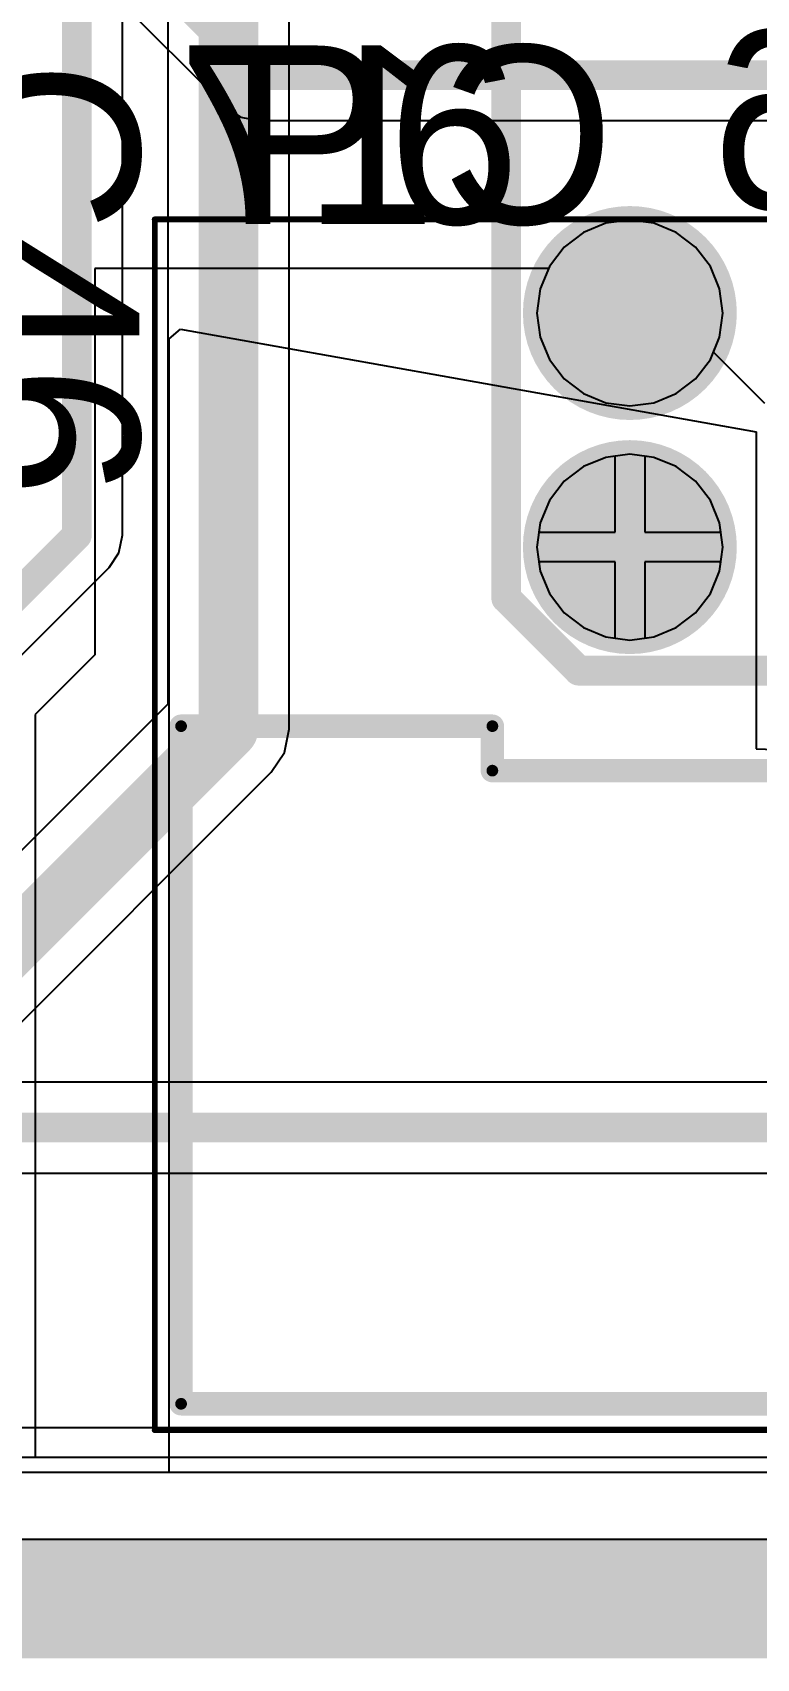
# Model space of a CAD drawing. Header units: millimetres. Extents: x 50.7 to 141.9, y 26.7 to 123.6.
# Drawn here: x 114.91 to 121.1, y 26.73 to 40.62 of the extents above; entities that cross this region are included whole.
import ezdxf

# ---------------------------------------------------------------- set-up
doc = ezdxf.new("R2010")
doc.units = ezdxf.units.MM
for name, color, linetype in [('BottomLayer', 5, 'Continuous'), ('BottomOverlay', 54, 'Continuous'), ('BottomSolder', 6, 'Continuous'), ('InternalPlane1', 76, 'Continuous'), ('InternalPlane3', 216, 'Continuous'), ('Mechanical13', 56, 'Continuous'), ('Mechanical15', 56, 'Continuous'), ('MidLayer1', 16, 'Continuous'), ('MidLayer2', 76, 'Continuous'), ('MidLayer3', 90, 'Continuous'), ('MidLayer4', 156, 'Continuous'), ('MultiLayer', 9, 'Continuous'), ('TopLayer', 1, 'Continuous'), ('TopOverlay', 2, 'Continuous'), ('TopSolder', 216, 'Continuous')]:
    doc.layers.add(name, color=color, linetype=linetype)

msp = doc.modelspace()

# ---------------------------------------------------------------- linework, layer by layer
at = {"layer": 'BottomLayer'}
for p, q in [((113.39, 43.159), (116.565, 39.984)), ((116.565, 39.984), (116.691, 39.9)), ((116.691, 39.9), (116.84, 39.871)), ((116.84, 39.871), (122.349, 39.871)), ((119.619, 38.915), (119.454, 38.789)), ((119.81, 38.994), (119.619, 38.915)), ((120.016, 39.021), (119.81, 38.994)), ((120.222, 38.994), (120.016, 39.021)), ((120.413, 38.915), (120.222, 38.994)), ((120.578, 38.789), (120.413, 38.915)), ((119.454, 38.789), (119.328, 38.624)), ((120.704, 38.624), (120.578, 38.789)), ((119.328, 38.624), (119.249, 38.433)), ((120.783, 38.433), (120.704, 38.624)), ((119.249, 38.433), (119.222, 38.227)), ((120.81, 38.227), (120.783, 38.433)), ((119.222, 38.227), (119.249, 38.021)), ((120.783, 38.021), (120.81, 38.227)), ((119.249, 38.021), (119.328, 37.83)), ((120.704, 37.83), (120.783, 38.021)), ((119.328, 37.83), (119.454, 37.665)), ((120.578, 37.665), (120.704, 37.83)), ((119.454, 37.665), (119.619, 37.539)), ((120.413, 37.539), (120.578, 37.665)), ((119.619, 37.539), (119.81, 37.46)), ((120.222, 37.46), (120.413, 37.539)), ((119.81, 37.46), (120.016, 37.433)), ((120.016, 37.433), (120.222, 37.46)), ((119.81, 36.994), (119.619, 36.915)), ((120.016, 37.021), (119.81, 36.994)), ((120.222, 36.994), (120.016, 37.021)), ((120.413, 36.915), (120.222, 36.994)), ((119.619, 36.915), (119.454, 36.789)), ((120.578, 36.789), (120.413, 36.915)), ((119.454, 36.789), (119.328, 36.624)), ((120.704, 36.624), (120.578, 36.789)), ((119.328, 36.624), (119.249, 36.433)), ((120.783, 36.433), (120.704, 36.624)), ((119.249, 36.433), (119.222, 36.227)), ((120.81, 36.227), (120.783, 36.433)), ((119.222, 36.227), (119.249, 36.021)), ((120.783, 36.021), (120.81, 36.227)), ((119.249, 36.021), (119.328, 35.83)), ((120.704, 35.83), (120.783, 36.021)), ((119.328, 35.83), (119.454, 35.665)), ((120.578, 35.665), (120.704, 35.83)), ((119.454, 35.665), (119.619, 35.539)), ((120.413, 35.539), (120.578, 35.665)), ((119.619, 35.539), (119.81, 35.46)), ((119.81, 35.46), (120.016, 35.433)), ((120.016, 35.433), (120.222, 35.46)), ((120.222, 35.46), (120.413, 35.539)), ((127.88, 31.656), (94.905, 31.656)), ((108.098, 30.879), (128.041, 30.879)), ((139.319, 28.321), (108.839, 28.321))]:
    msp.add_line(p, q, dxfattribs=at)
at = {"layer": 'BottomLayer', "const_width": 0.254}
for points in [[(113.665, 43.434), (116.84, 40.259)], [(116.84, 40.259), (122.51, 40.259)], [(88.399, 31.267), (128.041, 31.267)]]:
    msp.add_lwpolyline(points, dxfattribs=at)
at = {"layer": 'BottomLayer'}
for points, const_width in [([(116.776, 40.259, 1), (116.903, 40.259, 1)], 0.127), ([(116.776, 40.259, 1), (116.903, 40.259, 1)], 0.127), ([(119.749, 38.227, 1), (120.283, 38.227, 1)], 0.534), ([(119.749, 36.227, 1), (120.283, 36.227, 1)], 0.534)]:
    msp.add_lwpolyline(points, format="xyb", close=True, dxfattribs=dict(at, const_width=const_width))
at = {"layer": 'BottomSolder', "const_width": 0.635}
for points in [[(119.698, 38.227, 1), (120.334, 38.227, 1)], [(119.698, 36.227, 1), (120.334, 36.227, 1)]]:
    msp.add_lwpolyline(points, format="xyb", close=True, dxfattribs=at)
at = {"layer": 'InternalPlane1'}
msp.add_line((140.14, 27.749), (108.081, 27.749), dxfattribs=at)
at = {"layer": 'InternalPlane1', "const_width": 0.914}
for points in [[(119.559, 38.227, 1), (120.473, 38.227, 1)], [(119.559, 36.227, 1), (120.473, 36.227, 1)]]:
    msp.add_lwpolyline(points, format="xyb", close=True, dxfattribs=at)
at = {"layer": 'InternalPlane1', "const_width": 1.016}
msp.add_lwpolyline([(107.571, 27.239), (140.351, 27.239)], dxfattribs=at)
at = {"layer": 'InternalPlane3'}
msp.add_line((140.14, 27.749), (108.081, 27.749), dxfattribs=at)
at = {"layer": 'InternalPlane3', "const_width": 0.914}
for points in [[(119.559, 38.227, 1), (120.473, 38.227, 1)], [(119.559, 36.227, 1), (120.473, 36.227, 1)]]:
    msp.add_lwpolyline(points, format="xyb", close=True, dxfattribs=at)
at = {"layer": 'InternalPlane3', "const_width": 1.016}
msp.add_lwpolyline([(107.571, 27.239), (140.351, 27.239)], dxfattribs=at)
at = {"layer": 'Mechanical13', "const_width": 0.1}
for points in [[(116.181, 34.697), (118.841, 34.697)], [(116.181, 28.907), (116.181, 34.697)], [(118.841, 34.317), (118.841, 34.697)], [(118.841, 34.317), (129.191, 34.317)], [(116.181, 28.907), (131.851, 28.907)]]:
    msp.add_lwpolyline(points, dxfattribs=at)
at = {"layer": 'Mechanical13', "const_width": 0.05}
for points in [[(116.156, 34.697, 1), (116.206, 34.697, 1)], [(116.156, 34.697, 1), (116.206, 34.697, 1)], [(118.816, 34.697, 1), (118.866, 34.697, 1)], [(118.816, 34.697, 1), (118.866, 34.697, 1)], [(118.816, 34.317, 1), (118.866, 34.317, 1)], [(118.816, 34.317, 1), (118.866, 34.317, 1)], [(116.156, 28.907, 1), (116.206, 28.907, 1)], [(116.156, 28.907, 1), (116.206, 28.907, 1)]]:
    msp.add_lwpolyline(points, format="xyb", close=True, dxfattribs=at)
at = {"layer": 'Mechanical15', "const_width": 0.05}
for points in [[(115.956, 39.027), (132.076, 39.027)], [(115.956, 28.682), (115.956, 39.027)], [(115.956, 28.682), (132.076, 28.682)]]:
    msp.add_lwpolyline(points, dxfattribs=at)
at = {"layer": 'Mechanical15', "const_width": 0.025}
for points in [[(115.943, 39.027, 1), (115.968, 39.027, 1)], [(115.943, 39.027, 1), (115.968, 39.027, 1)], [(115.943, 28.682, 1), (115.968, 28.682, 1)], [(115.943, 28.682, 1), (115.968, 28.682, 1)]]:
    msp.add_lwpolyline(points, format="xyb", close=True, dxfattribs=at)
at = {"layer": 'MidLayer1', "const_width": 0.534}
for points in [[(119.749, 38.227, 1), (120.283, 38.227, 1)], [(119.749, 36.227, 1), (120.283, 36.227, 1)]]:
    msp.add_lwpolyline(points, format="xyb", close=True, dxfattribs=at)
at = {"layer": 'MidLayer2', "const_width": 0.254}
for points in [[(118.96, 35.79), (118.96, 42.466)], [(118.96, 35.79), (119.579, 35.171)], [(119.579, 35.171), (124.453, 35.171)]]:
    msp.add_lwpolyline(points, dxfattribs=at)
at = {"layer": 'MidLayer2'}
for points, const_width in [([(119.749, 38.227, 1), (120.283, 38.227, 1)], 0.534), ([(119.749, 36.227, 1), (120.283, 36.227, 1)], 0.534), ([(118.896, 35.79, 1), (119.023, 35.79, 1)], 0.127), ([(118.896, 35.79, 1), (119.023, 35.79, 1)], 0.127), ([(119.515, 35.171, 1), (119.642, 35.171, 1)], 0.127), ([(119.515, 35.171, 1), (119.642, 35.171, 1)], 0.127)]:
    msp.add_lwpolyline(points, format="xyb", close=True, dxfattribs=dict(at, const_width=const_width))
at = {"layer": 'MidLayer3'}
for p, q in [((119.619, 38.915), (119.454, 38.789)), ((119.81, 38.994), (119.619, 38.915)), ((120.016, 39.021), (119.81, 38.994)), ((120.222, 38.994), (120.016, 39.021)), ((120.413, 38.915), (120.222, 38.994)), ((120.578, 38.789), (120.413, 38.915)), ((119.454, 38.789), (119.328, 38.624)), ((120.704, 38.624), (120.578, 38.789)), ((119.328, 38.624), (119.249, 38.433)), ((120.783, 38.433), (120.704, 38.624)), ((119.249, 38.433), (119.222, 38.227)), ((120.81, 38.227), (120.783, 38.433)), ((119.222, 38.227), (119.249, 38.021)), ((120.783, 38.021), (120.81, 38.227)), ((119.249, 38.021), (119.328, 37.83)), ((120.704, 37.83), (120.783, 38.021)), ((119.328, 37.83), (119.454, 37.665)), ((120.578, 37.665), (120.704, 37.83)), ((119.454, 37.665), (119.619, 37.539)), ((120.413, 37.539), (120.578, 37.665)), ((119.619, 37.539), (119.81, 37.46)), ((120.222, 37.46), (120.413, 37.539)), ((119.81, 37.46), (120.016, 37.433)), ((120.016, 37.433), (120.222, 37.46)), ((119.81, 36.994), (119.619, 36.915)), ((120.016, 37.021), (119.81, 36.994)), ((120.222, 36.994), (120.016, 37.021)), ((120.413, 36.915), (120.222, 36.994)), ((119.619, 36.915), (119.454, 36.789)), ((120.578, 36.789), (120.413, 36.915)), ((119.454, 36.789), (119.328, 36.624)), ((120.704, 36.624), (120.578, 36.789)), ((119.328, 36.624), (119.249, 36.433)), ((120.783, 36.433), (120.704, 36.624)), ((119.249, 36.433), (119.222, 36.227)), ((120.81, 36.227), (120.783, 36.433)), ((119.222, 36.227), (119.249, 36.021)), ((120.783, 36.021), (120.81, 36.227)), ((119.249, 36.021), (119.328, 35.83)), ((120.704, 35.83), (120.783, 36.021)), ((119.328, 35.83), (119.454, 35.665)), ((120.578, 35.665), (120.704, 35.83)), ((119.454, 35.665), (119.619, 35.539)), ((120.413, 35.539), (120.578, 35.665)), ((119.619, 35.539), (119.81, 35.46)), ((119.81, 35.46), (120.016, 35.433)), ((120.016, 35.433), (120.222, 35.46)), ((120.222, 35.46), (120.413, 35.539)), ((138.811, 28.702), (109.347, 28.702))]:
    msp.add_line(p, q, dxfattribs=at)
at = {"layer": 'MidLayer3', "const_width": 0.534}
for points in [[(119.749, 38.227, 1), (120.283, 38.227, 1)], [(119.749, 36.227, 1), (120.283, 36.227, 1)]]:
    msp.add_lwpolyline(points, format="xyb", close=True, dxfattribs=at)
at = {"layer": 'MidLayer4'}
for p, q in [((119.619, 38.915), (119.454, 38.789)), ((119.81, 38.994), (119.619, 38.915)), ((120.016, 39.021), (119.81, 38.994)), ((120.222, 38.994), (120.016, 39.021)), ((120.413, 38.915), (120.222, 38.994)), ((120.578, 38.789), (120.413, 38.915)), ((119.454, 38.789), (119.328, 38.624)), ((120.704, 38.624), (120.578, 38.789)), ((119.328, 38.624), (119.321, 38.608)), ((120.783, 38.433), (120.704, 38.624)), ((119.321, 38.608), (115.443, 38.608)), ((115.443, 38.608), (115.443, 35.306)), ((120.81, 38.227), (120.783, 38.433)), ((120.783, 38.021), (120.81, 38.227)), ((116.078, 38.007), (116.175, 38.088)), ((116.175, 38.088), (121.095, 37.211)), ((116.078, 36.947), (116.078, 38.007)), ((120.73, 37.893), (120.783, 38.021)), ((121.168, 37.455), (120.73, 37.893)), ((121.095, 37.211), (121.095, 34.504)), ((119.81, 36.994), (119.619, 36.915)), ((119.889, 37.005), (119.81, 36.994)), ((119.889, 36.354), (119.889, 37.005)), ((120.222, 36.994), (120.143, 37.005)), ((120.143, 37.005), (120.143, 36.354)), ((120.413, 36.915), (120.222, 36.994)), ((116.078, 28.321), (116.078, 36.947)), ((119.619, 36.915), (119.454, 36.789)), ((120.578, 36.789), (120.413, 36.915)), ((119.454, 36.789), (119.328, 36.624)), ((120.704, 36.624), (120.578, 36.789)), ((119.328, 36.624), (119.249, 36.433)), ((120.783, 36.433), (120.704, 36.624)), ((119.249, 36.433), (119.238, 36.354)), ((120.794, 36.354), (120.783, 36.433)), ((119.238, 36.354), (119.889, 36.354)), ((120.143, 36.354), (120.794, 36.354)), ((119.889, 36.1), (119.238, 36.1)), ((119.238, 36.1), (119.249, 36.021)), ((119.249, 36.021), (119.328, 35.83)), ((119.889, 35.449), (119.889, 36.1)), ((120.794, 36.1), (120.143, 36.1)), ((120.143, 36.1), (120.143, 35.449)), ((120.704, 35.83), (120.783, 36.021)), ((120.783, 36.021), (120.794, 36.1)), ((119.328, 35.83), (119.454, 35.665)), ((120.578, 35.665), (120.704, 35.83)), ((119.454, 35.665), (119.619, 35.539)), ((120.413, 35.539), (120.578, 35.665)), ((119.619, 35.539), (119.81, 35.46)), ((119.81, 35.46), (119.889, 35.449)), ((120.143, 35.449), (120.222, 35.46)), ((120.222, 35.46), (120.413, 35.539)), ((115.443, 35.306), (115.062, 34.925)), ((115.062, 34.925), (114.935, 34.798)), ((114.935, 34.798), (114.935, 28.448)), ((121.095, 34.504), (130.81, 34.163)), ((114.935, 28.448), (109.982, 28.448)), ((137.414, 28.321), (116.078, 28.321))]:
    msp.add_line(p, q, dxfattribs=at)
at = {"layer": 'MidLayer4', "const_width": 0.534}
for points in [[(119.749, 38.227, 1), (120.283, 38.227, 1)], [(119.749, 36.227, 1), (120.283, 36.227, 1)]]:
    msp.add_lwpolyline(points, format="xyb", close=True, dxfattribs=at)
at = {"layer": 'MultiLayer', "const_width": 0.534}
for points in [[(119.749, 38.227, 1), (120.283, 38.227, 1)], [(119.749, 36.227, 1), (120.283, 36.227, 1)]]:
    msp.add_lwpolyline(points, format="xyb", close=True, dxfattribs=at)
at = {"layer": 'TopLayer'}
for p, q in [((116.068, 47.244), (116.068, 34.886)), ((117.104, 34.671), (117.104, 45.166)), ((115.679, 36.328), (115.679, 43.713)), ((119.619, 38.915), (119.454, 38.789)), ((119.81, 38.994), (119.619, 38.915)), ((120.016, 39.021), (119.81, 38.994)), ((120.222, 38.994), (120.016, 39.021)), ((120.413, 38.915), (120.222, 38.994)), ((120.578, 38.789), (120.413, 38.915)), ((119.454, 38.789), (119.328, 38.624)), ((120.704, 38.624), (120.578, 38.789)), ((119.328, 38.624), (119.249, 38.433)), ((120.783, 38.433), (120.704, 38.624)), ((119.249, 38.433), (119.222, 38.227)), ((120.81, 38.227), (120.783, 38.433)), ((119.222, 38.227), (119.249, 38.021)), ((120.783, 38.021), (120.81, 38.227)), ((119.249, 38.021), (119.328, 37.83)), ((120.704, 37.83), (120.783, 38.021)), ((119.328, 37.83), (119.454, 37.665)), ((120.578, 37.665), (120.704, 37.83)), ((119.454, 37.665), (119.619, 37.539)), ((120.413, 37.539), (120.578, 37.665)), ((119.619, 37.539), (119.81, 37.46)), ((120.222, 37.46), (120.413, 37.539)), ((119.81, 37.46), (120.016, 37.433)), ((120.016, 37.433), (120.222, 37.46)), ((119.81, 36.994), (119.619, 36.915)), ((120.016, 37.021), (119.81, 36.994)), ((120.222, 36.994), (120.016, 37.021)), ((120.413, 36.915), (120.222, 36.994)), ((119.619, 36.915), (119.454, 36.789)), ((120.578, 36.789), (120.413, 36.915)), ((119.454, 36.789), (119.328, 36.624)), ((120.704, 36.624), (120.578, 36.789)), ((119.328, 36.624), (119.249, 36.433)), ((120.783, 36.433), (120.704, 36.624)), ((119.249, 36.433), (119.222, 36.227)), ((120.81, 36.227), (120.783, 36.433)), ((115.649, 36.179), (115.679, 36.328)), ((115.565, 36.053), (115.649, 36.179)), ((119.222, 36.227), (119.249, 36.021)), ((120.783, 36.021), (120.81, 36.227)), ((112.918, 33.406), (115.565, 36.053)), ((119.249, 36.021), (119.328, 35.83)), ((120.704, 35.83), (120.783, 36.021)), ((119.328, 35.83), (119.454, 35.665)), ((120.578, 35.665), (120.704, 35.83)), ((119.454, 35.665), (119.619, 35.539)), ((120.413, 35.539), (120.578, 35.665)), ((119.619, 35.539), (119.81, 35.46)), ((119.81, 35.46), (120.016, 35.433)), ((120.016, 35.433), (120.222, 35.46)), ((120.222, 35.46), (120.413, 35.539)), ((116.068, 34.886), (112.815, 31.633)), ((117.065, 34.473), (117.104, 34.671)), ((116.952, 34.305), (117.065, 34.473)), ((113.396, 30.749), (116.952, 34.305)), ((139.192, 28.448), (109.22, 28.448))]:
    msp.add_line(p, q, dxfattribs=at)
for points, const_width in [([(116.586, 34.671), (116.586, 47.244)], 0.508), ([(115.291, 36.328), (115.291, 43.713)], 0.254), ([(112.643, 33.68), (115.291, 36.328)], 0.254), ([(113.03, 31.115), (116.586, 34.671)], 0.508)]:
    msp.add_lwpolyline(points, dxfattribs=dict(at, const_width=const_width))
for points, const_width in [([(119.749, 38.227, 1), (120.283, 38.227, 1)], 0.534), ([(119.749, 36.227, 1), (120.283, 36.227, 1)], 0.534), ([(115.227, 36.328, 1), (115.354, 36.328, 1)], 0.127), ([(115.227, 36.328, 1), (115.354, 36.328, 1)], 0.127), ([(116.459, 34.671, 1), (116.713, 34.671, 1)], 0.254), ([(116.459, 34.671, 1), (116.713, 34.671, 1)], 0.254)]:
    msp.add_lwpolyline(points, format="xyb", close=True, dxfattribs=dict(at, const_width=const_width))
at = {"layer": 'TopOverlay', "const_width": 0.2}
for points in [[(116.181, 28.907), (116.181, 34.697)], [(116.181, 34.697), (118.841, 34.697)], [(118.841, 34.317), (118.841, 34.697)], [(118.841, 34.317), (129.191, 34.317)], [(116.181, 28.907), (131.851, 28.907)]]:
    msp.add_lwpolyline(points, dxfattribs=at)
at = {"layer": 'TopOverlay', "const_width": 0.1}
for points in [[(116.131, 34.697, 1), (116.231, 34.697, 1)], [(116.131, 34.697, 1), (116.231, 34.697, 1)], [(118.791, 34.697, 1), (118.891, 34.697, 1)], [(118.791, 34.697, 1), (118.891, 34.697, 1)], [(118.791, 34.317, 1), (118.891, 34.317, 1)], [(118.791, 34.317, 1), (118.891, 34.317, 1)], [(116.131, 28.907, 1), (116.231, 28.907, 1)], [(116.131, 28.907, 1), (116.231, 28.907, 1)]]:
    msp.add_lwpolyline(points, format="xyb", close=True, dxfattribs=at)
at = {"layer": 'TopSolder', "const_width": 0.635}
for points in [[(119.698, 38.227, 1), (120.334, 38.227, 1)], [(119.698, 36.227, 1), (120.334, 36.227, 1)]]:
    msp.add_lwpolyline(points, format="xyb", close=True, dxfattribs=at)

# ---------------------------------------------------------------- texts
at = {"layer": 'BottomOverlay', "text_generation_flag": 2}
for s, p in [('C16', (124.46, 39.116)), ('C17', (119.888, 38.989))]:
    msp.add_text(s, height=1.524, dxfattribs=at).set_placement(p)
at = {"layer": 'TopOverlay'}
msp.add_text('P6', height=1.524, dxfattribs=at).set_placement((116.586, 38.989))
msp.add_text('C46', height=1.524, rotation=270, dxfattribs=at).set_placement((114.3, 40.386))

doc.saveas('drawing.dxf')
